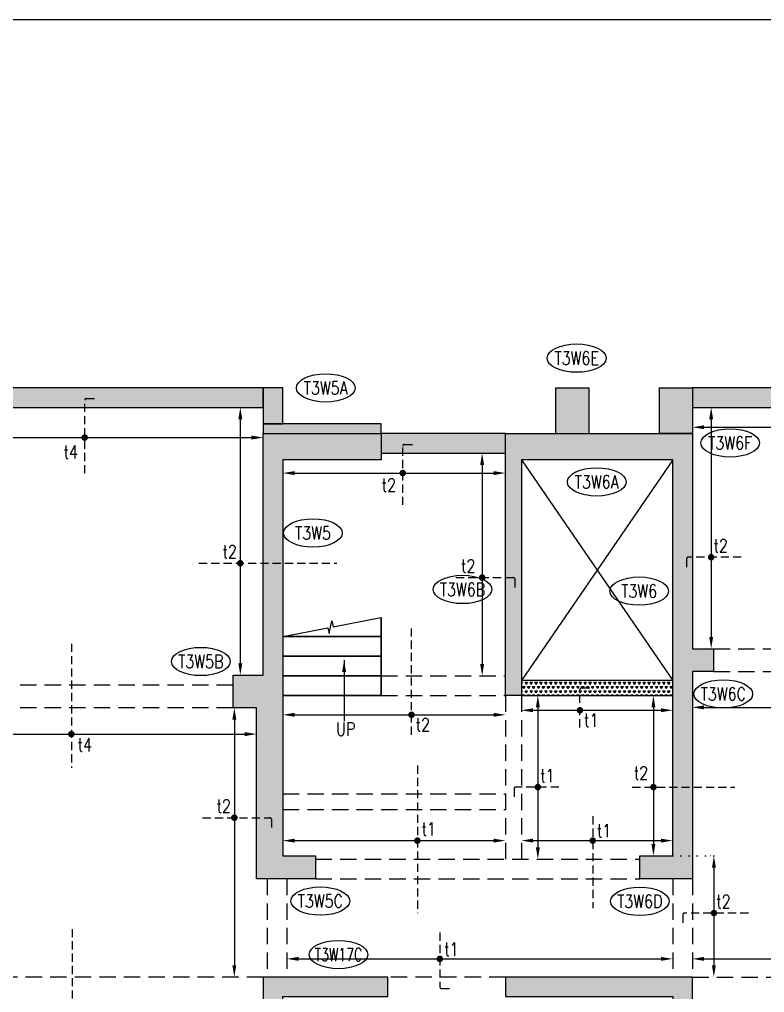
# Model space of a CAD drawing. Header units: millimetres. Extents: x 3096197 to 3311540, y 922944 to 989976.
# Drawn here: x 3123607 to 3134978, y 972550 to 987413 of the extents above; entities that cross this region are included whole.
import ezdxf
from ezdxf.enums import TextEntityAlignment as Align

# ---------------------------------------------------------------- set-up
doc = ezdxf.new("R2010")
doc.units = ezdxf.units.MM
doc.header["$LTSCALE"] = 100
doc.header["$MEASUREMENT"] = 0
for name, pattern in [('DASHED2', [0.375, 0.25, -0.125]), ('DOT', [0.25, 0, -0.25]), ('HIDDEN', [0.375, 0.25, -0.125])]:
    doc.linetypes.add(name, pattern=pattern)
for name, color, linetype in [('bar text', 3, 'Continuous'), ('BEAM', 3, 'Continuous'), ('COL', 6, 'Continuous'), ('col solid', 20, 'Continuous'), ('COL-NO TOWR-T3', 8, 'Continuous'), ('CUT', 9, 'Continuous'), ('DIM.', 11, 'Continuous'), ('DONUT', 9, 'Continuous'), ('DOTED LINE', 7, 'Continuous'), ('PODIUM COL', 6, 'Continuous'), ('RC PARDI', 2, 'Continuous'), ('RC PARDI HAT', 30, 'DASHED2'), ('REINF-RENGE', 9, 'Continuous'), ('RET. WALL', 6, 'Continuous'), ('TEXT', 3, 'Continuous'), ('TOP REINF.-Y DIR', 1, 'HIDDEN')]:
    doc.layers.add(name, color=color, linetype=linetype)
doc.layers.add('OTHER', color=7, linetype='Continuous', lineweight=30)
doc.layers.add('RET. WALL HATCH', color=40, linetype='Continuous', lineweight=15)
doc.styles.add('romance', font='romans.shx')
doc.styles.add('ROMANS', font='romans.shx', dxfattribs={"width": 0.8})
doc.styles.add('RS', font='romans.shx', dxfattribs={"width": 0.8})
doc.dimstyles.new('100T', dxfattribs={"dimtxt": 200, "dimasz": 180, "dimexe": 50, "dimexo": 50, "dimgap": 75, "dimtad": 1, "dimdec": 0, "dimzin": 0, "dimdsep": 46, "dimtxsty": 'romance', "dimcen": 0.09, "dimdle": 150, "dimclrd": 11, "dimclre": 11, "dimclrt": 2, "dimadec": 0, "dimazin": 0, "dimtfac": 1, "dimtdec": 0, "dimtofl": 0, "dimtmove": 0, "dimatfit": 3, "dimfxl": 1, "dimtolj": 1, "dimtzin": 0, "dimarcsym": 0})

# ---------------------------------------------------------------- blocks, each defined once
blk = doc.blocks.new('*D2657')
at = {"layer": 'Defpoints', "color": 0, "ltscale": 15, "transparency": 16777216}
for p in [(3122226, 981026), (3127326, 981027), (3127326, 981026)]:
    blk.add_point(p, dxfattribs=at)
at = {"layer": 'REINF-RENGE', "color": 9, "lineweight": -2, "ltscale": 15, "transparency": 16777216}
for p, q in [((3122406, 981026), (3127146, 981026)), ((3127326, 980977), (3127326, 980976))]:
    blk.add_line(p, q, dxfattribs=at)
at = {"layer": 'REINF-RENGE', "color": 9, "ltscale": 15, "transparency": 16777216}
for points in [[(3122406, 981056), (3122406, 980996), (3122226, 981026)], [(3127146, 981056), (3127146, 980996), (3127326, 981026)]]:
    blk.add_solid(points, dxfattribs=at)
blk = doc.blocks.new('*D2658')
at = {"layer": 'Defpoints', "color": 0, "ltscale": 15, "transparency": 16777216}
for p in [(3126977, 981487, 0), (3126977, 977397, -1), (3126977, 977397)]:
    blk.add_point(p, dxfattribs=at)
at = {"layer": 'REINF-RENGE', "color": 9, "lineweight": -2, "ltscale": 15, "transparency": 16777216}
for p, q in [((3126927, 981487), (3126927, 981487)), ((3126977, 981307), (3126977, 977577)), ((3127027, 977397), (3127027, 977397))]:
    blk.add_line(p, q, dxfattribs=at)
at = {"layer": 'REINF-RENGE', "color": 9, "ltscale": 15, "transparency": 16777216}
for points in [[(3126947, 981307), (3127007, 981307), (3126977, 981487)], [(3126947, 977577), (3127007, 977577), (3126977, 977397)]]:
    blk.add_solid(points, dxfattribs=at)
blk = doc.blocks.new('*D2665')
at = {"layer": 'Defpoints', "color": 0, "ltscale": 15, "transparency": 16777216}
for p in [(3122226, 976497), (3127226, 976501), (3127226, 976497)]:
    blk.add_point(p, dxfattribs=at)
at = {"layer": 'REINF-RENGE', "color": 9, "lineweight": -2, "ltscale": 15, "transparency": 16777216}
for p, q in [((3122406, 976497), (3127046, 976497)), ((3127226, 976451), (3127226, 976447))]:
    blk.add_line(p, q, dxfattribs=at)
at = {"layer": 'REINF-RENGE', "color": 9, "ltscale": 15, "transparency": 16777216}
for points in [[(3122406, 976527), (3122406, 976467), (3122226, 976497)], [(3127046, 976527), (3127046, 976467), (3127226, 976497)]]:
    blk.add_solid(points, dxfattribs=at)
blk = doc.blocks.new('*D2672')
at = {"layer": 'Defpoints', "color": 0, "ltscale": 15, "transparency": 16777216}
for p in [(3126886, 976897), (3126880, 972787, 0), (3126886, 972787)]:
    blk.add_point(p, dxfattribs=at)
at = {"layer": 'REINF-RENGE', "color": 9, "lineweight": -2, "ltscale": 15, "transparency": 16777216}
for p, q in [((3126936, 976897), (3126936, 976897)), ((3126886, 976717), (3126886, 972967)), ((3126930, 972787), (3126936, 972787))]:
    blk.add_line(p, q, dxfattribs=at)
at = {"layer": 'REINF-RENGE', "color": 9, "ltscale": 15, "transparency": 16777216}
for points in [[(3126856, 976717), (3126916, 976717), (3126886, 976897)], [(3126856, 972967), (3126916, 972967), (3126886, 972787)]]:
    blk.add_solid(points, dxfattribs=at)
blk = doc.blocks.new('*D2727')
at = {"layer": 'Defpoints', "color": 0, "ltscale": 15, "transparency": 16777216}
for p in [(3127626, 976792), (3131026, 976792), (3131026, 976792)]:
    blk.add_point(p, dxfattribs=at)
at = {"layer": 'REINF-RENGE', "color": 9, "lineweight": -2, "ltscale": 15, "transparency": 16777216}
blk.add_line((3127806, 976792), (3130846, 976792), dxfattribs=at)
at = {"layer": 'REINF-RENGE', "color": 9, "ltscale": 15, "transparency": 16777216}
for points in [[(3127806, 976822), (3127806, 976762), (3127626, 976792)], [(3130846, 976822), (3130846, 976762), (3131026, 976792)]]:
    blk.add_solid(points, dxfattribs=at)
blk = doc.blocks.new('*D2728')
at = {"layer": 'Defpoints', "color": 0, "ltscale": 15, "transparency": 16777216}
for p in [(3127626, 974870), (3131026, 974870), (3131026, 974870)]:
    blk.add_point(p, dxfattribs=at)
at = {"layer": 'REINF-RENGE', "color": 9, "lineweight": -2, "ltscale": 15, "transparency": 16777216}
for p, q in [((3127806, 974870), (3130846, 974870)), ((3131026, 974920), (3131026, 974920))]:
    blk.add_line(p, q, dxfattribs=at)
at = {"layer": 'REINF-RENGE', "color": 9, "ltscale": 15, "transparency": 16777216}
for points in [[(3127806, 974900), (3127806, 974840), (3127626, 974870)], [(3130846, 974900), (3130846, 974840), (3131026, 974870)]]:
    blk.add_solid(points, dxfattribs=at)
blk = doc.blocks.new('*D2729')
at = {"layer": 'Defpoints', "color": 0, "ltscale": 15, "transparency": 16777216}
for p in [(3131266, 976861), (3133576, 976861), (3133576, 976861)]:
    blk.add_point(p, dxfattribs=at)
at = {"layer": 'REINF-RENGE', "color": 9, "lineweight": -2, "ltscale": 15, "transparency": 16777216}
blk.add_line((3131446, 976861), (3133396, 976861), dxfattribs=at)
at = {"layer": 'REINF-RENGE', "color": 9, "ltscale": 15, "transparency": 16777216}
for points in [[(3131446, 976891), (3131446, 976831), (3131266, 976861)], [(3133396, 976891), (3133396, 976831), (3133576, 976861)]]:
    blk.add_solid(points, dxfattribs=at)
blk = doc.blocks.new('*D2730')
at = {"layer": 'Defpoints', "color": 0, "ltscale": 15, "transparency": 16777216}
for p in [(3131266, 974870), (3133576, 974870, 0), (3133576, 974870)]:
    blk.add_point(p, dxfattribs=at)
at = {"layer": 'REINF-RENGE', "color": 9, "lineweight": -2, "ltscale": 15, "transparency": 16777216}
blk.add_line((3131446, 974870), (3133396, 974870), dxfattribs=at)
at = {"layer": 'REINF-RENGE', "color": 9, "ltscale": 15, "transparency": 16777216}
for points in [[(3131446, 974900), (3131446, 974840), (3131266, 974870)], [(3133396, 974900), (3133396, 974840), (3133576, 974870)]]:
    blk.add_solid(points, dxfattribs=at)
blk = doc.blocks.new('*D2731')
at = {"layer": 'Defpoints', "color": 0, "ltscale": 15, "transparency": 16777216}
for p in [(3131518, 977087, 0), (3131518, 974587, 0), (3131518, 974587)]:
    blk.add_point(p, dxfattribs=at)
at = {"layer": 'REINF-RENGE', "color": 9, "lineweight": -2, "ltscale": 15, "transparency": 16777216}
for p, q in [((3131468, 977087), (3131468, 977087)), ((3131518, 976907), (3131518, 974767)), ((3131568, 974587), (3131568, 974587))]:
    blk.add_line(p, q, dxfattribs=at)
at = {"layer": 'REINF-RENGE', "color": 9, "ltscale": 15, "transparency": 16777216}
for points in [[(3131488, 976907), (3131548, 976907), (3131518, 977087)], [(3131488, 974767), (3131548, 974767), (3131518, 974587)]]:
    blk.add_solid(points, dxfattribs=at)
blk = doc.blocks.new('*D2732')
at = {"layer": 'Defpoints', "color": 0, "ltscale": 15, "transparency": 16777216}
for p in [(3133282, 977087, 0), (3133282, 974637, 0), (3133282, 974637)]:
    blk.add_point(p, dxfattribs=at)
at = {"layer": 'REINF-RENGE', "color": 9, "lineweight": -2, "ltscale": 15, "transparency": 16777216}
for p, q in [((3133332, 977087), (3133332, 977087)), ((3133282, 976907), (3133282, 974817)), ((3133232, 974637), (3133232, 974637))]:
    blk.add_line(p, q, dxfattribs=at)
at = {"layer": 'REINF-RENGE', "color": 9, "ltscale": 15, "transparency": 16777216}
for points in [[(3133252, 976907), (3133312, 976907), (3133282, 977087)], [(3133252, 974817), (3133312, 974817), (3133282, 974637)]]:
    blk.add_solid(points, dxfattribs=at)
blk = doc.blocks.new('*D2733')
at = {"layer": 'Defpoints', "color": 0, "ltscale": 15, "transparency": 16777216}
for p in [(3127686, 973064), (3133576, 973064), (3133576, 973064)]:
    blk.add_point(p, dxfattribs=at)
at = {"layer": 'REINF-RENGE', "color": 9, "lineweight": -2, "ltscale": 15, "transparency": 16777216}
for p, q in [((3127686, 973014), (3127686, 973014)), ((3127866, 973064), (3133396, 973064)), ((3133576, 973014), (3133576, 973014))]:
    blk.add_line(p, q, dxfattribs=at)
at = {"layer": 'REINF-RENGE', "color": 9, "ltscale": 15, "transparency": 16777216}
for points in [[(3127866, 973094), (3127866, 973034), (3127686, 973064)], [(3133396, 973094), (3133396, 973034), (3133576, 973064)]]:
    blk.add_solid(points, dxfattribs=at)
blk = doc.blocks.new('*D2711')
at = {"layer": 'Defpoints', "color": 0, "ltscale": 15, "transparency": 16777216}
for p in [(3133876, 973064), (3137076, 973064), (3137076, 973064)]:
    blk.add_point(p, dxfattribs=at)
at = {"layer": 'REINF-RENGE', "color": 9, "lineweight": -2, "ltscale": 15, "transparency": 16777216}
for p, q in [((3133876, 973014), (3133876, 973014)), ((3134056, 973064), (3136896, 973064)), ((3137076, 973014), (3137076, 973014))]:
    blk.add_line(p, q, dxfattribs=at)
at = {"layer": 'REINF-RENGE', "color": 9, "ltscale": 15, "transparency": 16777216}
for points in [[(3134056, 973094), (3134056, 973034), (3133876, 973064)], [(3136896, 973094), (3136896, 973034), (3137076, 973064)]]:
    blk.add_solid(points, dxfattribs=at)
blk = doc.blocks.new('*D2712')
at = {"layer": 'Defpoints', "color": 0, "ltscale": 15, "transparency": 16777216}
for p in [(3134163, 981487, 0), (3134163, 977802, 0), (3134163, 977802)]:
    blk.add_point(p, dxfattribs=at)
at = {"layer": 'REINF-RENGE', "color": 9, "lineweight": -2, "ltscale": 15, "transparency": 16777216}
for p, q in [((3134213, 981487), (3134213, 981487)), ((3134163, 981307), (3134163, 977982)), ((3134213, 977802), (3134213, 977802))]:
    blk.add_line(p, q, dxfattribs=at)
at = {"layer": 'REINF-RENGE', "color": 9, "ltscale": 15, "transparency": 16777216}
for points in [[(3134133, 981307), (3134193, 981307), (3134163, 981487)], [(3134133, 977982), (3134193, 977982), (3134163, 977802)]]:
    blk.add_solid(points, dxfattribs=at)
blk = doc.blocks.new('*D2715')
at = {"layer": 'Defpoints', "color": 0, "ltscale": 15, "transparency": 16777216}
for p in [(3133876, 981184), (3137076, 981184), (3137076, 981184)]:
    blk.add_point(p, dxfattribs=at)
at = {"layer": 'REINF-RENGE', "color": 9, "lineweight": -2, "ltscale": 15, "transparency": 16777216}
for p, q in [((3133876, 981134), (3133876, 981134)), ((3134056, 981184), (3136896, 981184)), ((3137076, 981134), (3137076, 981134))]:
    blk.add_line(p, q, dxfattribs=at)
at = {"layer": 'REINF-RENGE', "color": 9, "ltscale": 15, "transparency": 16777216}
for points in [[(3134056, 981214), (3134056, 981154), (3133876, 981184)], [(3136896, 981214), (3136896, 981154), (3137076, 981184)]]:
    blk.add_solid(points, dxfattribs=at)
blk = doc.blocks.new('*D2747')
at = {"layer": 'Defpoints', "color": 0, "ltscale": 15, "transparency": 16777216}
for p in [(3133876, 976905, 1), (3137076, 976905), (3137076, 976905)]:
    blk.add_point(p, dxfattribs=at)
at = {"layer": 'REINF-RENGE', "color": 9, "lineweight": -2, "ltscale": 15, "transparency": 16777216}
for p, q in [((3133876, 976955), (3133876, 976955)), ((3134056, 976905), (3136896, 976905))]:
    blk.add_line(p, q, dxfattribs=at)
at = {"layer": 'REINF-RENGE', "color": 9, "ltscale": 15, "transparency": 16777216}
for points in [[(3134056, 976935), (3134056, 976875), (3133876, 976905)], [(3136896, 976935), (3136896, 976875), (3137076, 976905)]]:
    blk.add_solid(points, dxfattribs=at)
blk = doc.blocks.new('*D2750')
at = {"layer": 'Defpoints', "color": 0, "ltscale": 15, "transparency": 16777216}
for p in [(3134206, 974637, 0), (3134205, 972787, 0), (3134205, 972787)]:
    blk.add_point(p, dxfattribs=at)
at = {"layer": 'REINF-RENGE', "color": 9, "lineweight": -2, "ltscale": 15, "transparency": 16777216}
for p, q in [((3134156, 974637), (3134155, 974637)), ((3134205, 974457), (3134205, 972967)), ((3134255, 972787), (3134255, 972787))]:
    blk.add_line(p, q, dxfattribs=at)
at = {"layer": 'REINF-RENGE', "color": 9, "ltscale": 15, "transparency": 16777216}
for points in [[(3134175, 974457), (3134235, 974457), (3134205, 974637)], [(3134175, 972967), (3134235, 972967), (3134205, 972787)]]:
    blk.add_solid(points, dxfattribs=at)
blk = doc.blocks.new('*D2785')
at = {"layer": 'Defpoints', "color": 0, "transparency": 16777216}
for p in [(3127626, 980484), (3131026, 980484), (3131026, 980484)]:
    blk.add_point(p, dxfattribs=at)
at = {"layer": 'REINF-RENGE', "color": 9, "lineweight": -2, "ltscale": 15, "transparency": 16777216}
for p, q in [((3127626, 980434), (3127626, 980434)), ((3127806, 980484), (3130846, 980484)), ((3131026, 980434), (3131026, 980434))]:
    blk.add_line(p, q, dxfattribs=at)
at = {"layer": 'REINF-RENGE', "color": 9, "transparency": 16777216}
for points in [[(3127806, 980514), (3127806, 980454), (3127626, 980484)], [(3130846, 980454), (3130846, 980514), (3131026, 980484)]]:
    blk.add_solid(points, dxfattribs=at)
blk = doc.blocks.new('*D2786')
at = {"layer": 'Defpoints', "color": 0, "transparency": 16777216}
for p in [(3130668, 980787), (3130668, 977387), (3130668, 977387)]:
    blk.add_point(p, dxfattribs=at)
at = {"layer": 'REINF-RENGE', "color": 9, "lineweight": -2, "ltscale": 15, "transparency": 16777216}
for p, q in [((3130718, 980787), (3130718, 980787)), ((3130668, 980607), (3130668, 977567)), ((3130618, 977387), (3130618, 977387))]:
    blk.add_line(p, q, dxfattribs=at)
at = {"layer": 'REINF-RENGE', "color": 9, "transparency": 16777216}
for points in [[(3130698, 980607), (3130638, 980607), (3130668, 980787)], [(3130638, 977567), (3130698, 977567), (3130668, 977387)]]:
    blk.add_solid(points, dxfattribs=at)
blk = doc.blocks.new('A$C08c7907b')
at = {"layer": 'COL-NO TOWR-T3', "color": 8}
blk.add_ellipse((-503, 194, 0), major_axis=(448, 0), ratio=0.482829, dxfattribs=at)
at = {"layer": 'COL-NO TOWR-T3', "color": 3, "style": 'ROMANS', "width": 0.8}
blk.add_attdef('12345', text='', height=200, dxfattribs=at).set_placement((-503, 194, 0), align=Align.MIDDLE_CENTER)
blk = doc.blocks.new('T3 TUMMY BASE')
at = {"layer": 'col solid'}
h = blk.add_hatch(color=8, dxfattribs=at)
h.dxf.hatch_style = 1
h.paths.add_polyline_path([(3131794, 981086), (3131794, 981787), (3132294, 981787), (3132294, 981086)])
h = blk.add_hatch(color=8, dxfattribs=at)
h.dxf.hatch_style = 1
h.paths.add_polyline_path([(3133376, 981087), (3133376, 981787), (3133876, 981787), (3133876, 981087), (3133576, 981087), (3133576, 981087)])
h = blk.add_hatch(color=8, dxfattribs=at)
h.dxf.hatch_style = 1
h.paths.add_polyline_path([(3127326, 981088), (3129126, 981088), (3129126, 981237), (3127326, 981237)])
h = blk.add_hatch(color=8, dxfattribs=at)
h.dxf.hatch_style = 1
h.paths.add_polyline_path([(3126866, 977397), (3127326, 977397), (3127326, 981087), (3129126, 981087), (3129126, 980687), (3127626, 980687), (3127626, 974637), (3128126, 974637), (3128126, 974287), (3127226, 974287), (3127226, 976897), (3126866, 976897)])
h = blk.add_hatch(color=8, dxfattribs=at)
h.dxf.hatch_style = 1
h.paths.add_polyline_path([(3133576, 974637), (3133576, 980687), (3131266, 980687), (3131266, 977087), (3131026, 977087), (3131026, 980687), (3131026, 980687), (3131026, 981087), (3133876, 981087), (3133876, 977802), (3134201, 977802), (3134201, 977452), (3133876, 977452), (3133876, 974287), (3133076, 974287), (3133076, 974637)])
h = blk.add_hatch(color=8, dxfattribs=at)
h.dxf.hatch_style = 1
h.paths.add_polyline_path([(3129226, 967147), (3129226, 970197), (3127626, 970197), (3127626, 972487), (3129226, 972487), (3129226, 972787), (3127326, 972787), (3127326, 970197), (3124251, 970197), (3124251, 969847), (3128926, 969847), (3128926, 967147)])
h = blk.add_hatch(color=8, dxfattribs=at)
h.dxf.hatch_style = 1
h.paths.add_polyline_path([(3133876, 970142), (3133876, 972787), (3131026, 972787), (3131026, 972487), (3133576, 972487), (3133576, 967447), (3131026, 967447), (3131026, 967147), (3133876, 967147), (3133876, 969792), (3137026, 969792), (3137026, 970142)])
at = {"layer": 'RC PARDI HAT', "linetype": 'ByBlock'}
h = blk.add_hatch(dxfattribs=at)
h.set_pattern_fill('TRIANG', color=8, scale=200)
h.set_pattern_definition([(60, (538742.31, 476477.536), (-37.5, 64.9519052), [37.5, -37.5]), (120, (538742.31, 476477.536), (-75, 4e-08), [37.5, -37.5]), (0, (538723.56, 476510.01), (37.5, 64.9519052), [37.5, -37.5])])
h.paths.add_polyline_path([(3133576, 977087), (3133576, 977317), (3131266, 977317), (3131266, 977087)])
at = {"layer": 'RET. WALL HATCH'}
h = blk.add_hatch(color=8, dxfattribs=at)
h.dxf.hatch_style = 1
h.paths.add_polyline_path([(3127326, 981787), (3116111, 981787), (3116111, 981487), (3127326, 981487)])
h = blk.add_hatch(color=8, dxfattribs=at)
h.dxf.hatch_style = 1
h.paths.add_polyline_path([(3127326, 981787), (3127326, 981237), (3127626, 981237), (3127626, 981787)])
h = blk.add_hatch(color=8, dxfattribs=at)
h.dxf.hatch_style = 1
h.paths.add_polyline_path([(3149521, 981787), (3133876, 981787), (3133876, 981487), (3149521, 981487)])
h = blk.add_hatch(color=8, dxfattribs=at)
h.dxf.hatch_style = 1
h.paths.add_polyline_path([(3131026, 981087), (3129126, 981087), (3129126, 980787), (3131026, 980787)])
at = {"layer": 'BEAM', "color": 8, "linetype": 'HIDDEN', "ltscale": 10}
for p, q in [((3134201, 977802, 0), (3136751, 977802, 0)), ((3127626, 977387, 0), (3131026, 977387)), ((3134201, 977452, 0), (3136751, 977452, 0)), ((3126866, 977247, 0), (3122686, 977247, 0)), ((3127626, 977087, 0), (3131026, 977087)), ((3131026, 977087), (3131026, 974587)), ((3131266, 977087), (3131266, 974587)), ((3126866, 976897, 0), (3122686, 976897, 0)), ((3127626, 975587), (3131026, 975587)), ((3127626, 975347), (3131026, 975347)), ((3128126, 974587), (3133076, 974587)), ((3127387, 974287), (3127386, 972787)), ((3127687, 974287), (3127686, 972787)), ((3128126, 974287), (3133076, 974287)), ((3133576, 974287, 0), (3133576, 972787, 0)), ((3133876, 974287, 0), (3133876, 972787, 0)), ((3127326, 972787), (3122226, 972787, 0)), ((3131026, 972787, 0), (3129226, 972787, 0)), ((3133876, 972787, 0), (3139326, 972787, 0))]:
    blk.add_line(p, q, dxfattribs=at)
at = {"layer": 'COL', "color": 8, "elevation": 0}
for points in [[(3131794, 981086), (3131794, 981787), (3132294, 981787), (3132294, 981086)], [(3133376, 981087), (3133376, 981787), (3133876, 981787), (3133876, 981087), (3133576, 981087), (3133576, 981087)], [(3127326, 981088), (3129126, 981088), (3129126, 981237), (3127326, 981237)], [(3126866, 977397), (3127326, 977397), (3127326, 981087), (3129126, 981087), (3129126, 980687), (3127626, 980687), (3127626, 974637), (3128126, 974637), (3128126, 974287), (3127226, 974287), (3127226, 976897), (3126866, 976897)], [(3133576, 974637), (3133576, 980687), (3131266, 980687), (3131266, 977087), (3131026, 977087), (3131026, 980687), (3131026, 980687), (3131026, 981087), (3133876, 981087), (3133876, 977802), (3134201, 977802), (3134201, 977452), (3133876, 977452), (3133876, 974287), (3133076, 974287), (3133076, 974637)]]:
    blk.add_lwpolyline(points, close=True, dxfattribs=at)
at = {"layer": 'COL', "color": 8}
for points in [[(3129226, 967147), (3129226, 970197), (3127626, 970197), (3127626, 972487), (3129226, 972487), (3129226, 972787), (3127326, 972787), (3127326, 970197), (3124251, 970197), (3124251, 969847), (3128926, 969847), (3128926, 967147)], [(3133876, 970142), (3133876, 972787), (3131026, 972787), (3131026, 972487), (3133576, 972487), (3133576, 967447), (3131026, 967447), (3131026, 967147), (3133876, 967147), (3133876, 969792), (3137026, 969792), (3137026, 970142)]]:
    blk.add_lwpolyline(points, close=True, dxfattribs=at)
at = {"layer": 'CUT', "color": 8}
for p, q in [((3131266, 980687, 0), (3133576, 977317, 0)), ((3133576, 980687, 0), (3131266, 977317, 0))]:
    blk.add_line(p, q, dxfattribs=at)
at = {"layer": 'CUT', "color": 8, "elevation": 0}
blk.add_lwpolyline([(3127627, 977987), (3128314, 978121), (3128331, 978033), (3128376, 978225), (3128393, 978136), (3129124, 978279)], dxfattribs=at)
at = {"layer": 'OTHER', "color": 8}
for p, q in [((3129126, 977987, 0), (3127627, 977987, 0)), ((3129126, 977687, 0), (3127626, 977687, 0)), ((3129126, 977387, 0), (3127626, 977387, 0)), ((3129126, 977087, 0), (3127626, 977087, 0))]:
    blk.add_line(p, q, dxfattribs=at)
at = {"layer": 'OTHER', "color": 8, "elevation": 0}
blk.add_lwpolyline([(3129126, 978279), (3129126, 977087)], dxfattribs=at)
at = {"layer": 'PODIUM COL', "color": 8, "elevation": 0}
blk.add_lwpolyline([(3127326, 981787), (3127326, 981237), (3127626, 981237), (3127626, 981787)], close=True, dxfattribs=at)
at = {"layer": 'RC PARDI', "color": 8, "linetype": 'ByBlock', "elevation": 0}
blk.add_lwpolyline([(3133576, 977087), (3133576, 977317), (3131266, 977317), (3131266, 977087)], close=True, dxfattribs=at)
at = {"layer": 'RET. WALL', "color": 8, "elevation": 0}
for points in [[(3127326, 981787), (3116111, 981787), (3116111, 981487), (3127326, 981487)], [(3127326, 981787), (3127326, 981237), (3127626, 981237), (3127626, 981787)], [(3149521, 981787), (3133876, 981787), (3133876, 981487), (3149521, 981487)], [(3131026, 981087), (3129126, 981087), (3129126, 980787), (3131026, 980787)]]:
    blk.add_lwpolyline(points, close=True, dxfattribs=at)
at = {"layer": 'TEXT', "color": 8, "ltscale": 50, "style": 'ROMANS', "width": 0.8}
blk.add_text('UP', height=200, dxfattribs=at).set_placement((3128440, 976573, 1), align=Align.MIDDLE_LEFT)
at = {"layer": 'DIM.', "color": 8}
blk.add_leader([(3128561, 977628, 1), (3128561, 976694, 1)], dimstyle='100T', override={"dimgap": 75, "dimtad": 0}, dxfattribs=at)

msp = doc.modelspace()

# ---------------------------------------------------------------- linework, layer by layer
at = {"layer": 'DONUT', "const_width": 50}
for points, elevation in [([(3124601.6, 981001.5, 1), (3124601.6, 981051.5, 1)], 0.7), ([(3129456.8, 980459.3, 1), (3129456.8, 980509.3, 1)], -0.3), ([(3134188.3, 979198.6, -1), (3134138.3, 979198.6, -1)], -1.5), ([(3126951.7, 979106.7, 1), (3127001.7, 979106.7, 1)], 0.7), ([(3130643, 978887.2, 1), (3130693, 978887.2, 1)], -2.1), ([(3129589.7, 976767.1, 1), (3129589.7, 976817.1, 1)], 0.7), ([(3132160.1, 976835.7, 1), (3132160.1, 976885.7, 1)], 0.7), ([(3124398.3, 976522.4, -1), (3124398.3, 976472.4, -1)], 0.7), ([(3131542.8, 975687.1, -1), (3131492.8, 975687.1, -1)], 1.7), ([(3133257.3, 975687.1, 1), (3133307.3, 975687.1, 1)], -0.5), ([(3126861.2, 975220.3, 1), (3126911.2, 975220.3, 1)], 0.7), ([(3129679.3, 974895.3, -1), (3129679.3, 974845.3, -1)], 0.3), ([(3132355.7, 974895.2, -1), (3132355.7, 974845.2, -1)], 0.5), ([(3134230.5, 973763.6, -1), (3134180.5, 973763.6, -1)], -0.5), ([(3130022, 973088.8, -1), (3130022, 973038.8, -1)], 1.2)]:
    msp.add_lwpolyline(points, format="xyb", close=True, dxfattribs=dict(at, elevation=elevation))
at = {"layer": 'DOTED LINE', "linetype": 'DOT', "ltscale": 5}
msp.add_line((3133576.3, 974637.2, -0.3), (3134366.9, 974637.2, -0.3), dxfattribs=at)
at = {"layer": 'RET. WALL'}
msp.add_lwpolyline([(3096196.7, 987412.6), (3164806.8, 987412.6), (3164806.8, 930706.9), (3096196.7, 930706.9)], close=True, dxfattribs=at)
at = {"layer": 'TOP REINF.-Y DIR', "ltscale": 5}
for points, elevation in [([(3124601.6, 980480.8), (3124601.6, 981596.1, -0.4142136), (3124626.6, 981621.1), (3124751.6, 981621.1)], 0.7), ([(3129456.8, 979997.3), (3129456.8, 980896.1, -0.4142136), (3129481.8, 980921.1), (3129606.8, 980921.1)], -0.3), ([(3134622.5, 979198.6), (3133812.1, 979198.6, 0.4142136), (3133787.1, 979173.6), (3133787.1, 979048.6)], -1.5), ([(3130268.2, 978887.2), (3131143.6, 978887.2, -0.4142136), (3131168.6, 978862.2), (3131168.6, 978737.2)], -2.1), ([(3132160.1, 976597.7), (3132160.1, 977176.5, -0.4142136), (3132185.1, 977201.5), (3132310.1, 977201.5)], 0.7), ([(3131839.5, 975687.1), (3131179.3, 975687.1, 0.4142136), (3131154.3, 975662.1), (3131154.3, 975537.1)], 1.7), ([(3126401.2, 975220.3), (3127426.6, 975220.3, -0.4142136), (3127451.6, 975195.3), (3127451.6, 975070.3)], 0.7), ([(3134730.6, 973763.6), (3133754.5, 973763.6, 0.4142136), (3133729.5, 973738.6), (3133729.5, 973613.6)], -0.5), ([(3130022, 973464.8), (3130022, 972636, 0.4142136), (3130047, 972611), (3130172, 972611)], 1.2)]:
    msp.add_lwpolyline(points, format="xyb", dxfattribs=dict(at, elevation=elevation))
for points, elevation in [([(3126345.7, 979106.7), (3128450, 979106.7)], 0.7), ([(3129589.7, 976487.4), (3129589.7, 978140.9)], 0.7), ([(3124398.3, 977876.6), (3124398.3, 975980)], 0.7), ([(3129679.3, 976016.2), (3129679.3, 973764.6)], 0.7), ([(3132959.8, 975687.1), (3134526.6, 975687.1)], -0.5), ([(3132355.7, 975241.8), (3132355.7, 973839.1)], 0.5), ([(3124408.8, 973519.7), (3124408.8, 971638.1)], 0.7)]:
    msp.add_lwpolyline(points, dxfattribs=dict(at, elevation=elevation))

# ---------------------------------------------------------------- block references
msp.add_blockref('T3 TUMMY BASE', (0, 0))
at = {"layer": 'COL-NO TOWR-T3'}
for p, values in [((3132613.5, 982045.3, -0.1), {'12345': 'T3W6E'}), ((3128783.7, 981590.8, 0.3), {'12345': 'T3W5A'}), ((3134957, 980750.3, 0), {'12345': 'T3W6F'}), ((3132919.6, 980155.5, 0), {'12345': 'T3W6A'}), ((3128588.3, 979375.3, 0), {'12345': 'T3W5'}), ((3130870.9, 978512.3, 0), {'12345': 'T3W6B'}), ((3133567.7, 978487.6, 0), {'12345': 'T3W6'}), ((3126876.7, 977412, 0.3), {'12345': 'T3W5B'}), ((3134851.5, 976916.7, 0), {'12345': 'T3W6C'}), ((3128701, 973753, 0), {'12345': 'T3W5C'}), ((3133576.9, 973749.1, 0), {'12345': 'T3W6D'})]:
    msp.add_blockref('A$C08c7907b', p, dxfattribs=at).add_auto_attribs(values)
ref = msp.add_blockref('A$C08c7907b', (3128979.1, 972935.5, 0), dxfattribs=at)
ref.add_attrib('12345', 'T3W17C', dxfattribs={"color": 3, "height": 200, "style": 'ROMANS', "width": 0.7}).set_placement((3128476, 973129.4), align=Align.MIDDLE_CENTER)

# ---------------------------------------------------------------- texts
at = {"layer": 'bar text', "color": 3, "style": 'RS', "width": 0.8}
for s, p in [('t4', (3124279.1, 980706.7, 0.7)), ('t2', (3129134.3, 980200.3, -0.3)), ('t2', (3134198.9, 979275.5, -1)), ('t2', (3126704.9, 979183.6, 1.2)), ('t2', (3130345.4, 978964.1, -1.7)), ('t1', (3132223.6, 976609.9, 0.7)), ('t2', (3129653.2, 976541.3, 0.7)), ('t4', (3124495.1, 976233.7, 0.7)), ('t1', (3131553.3, 975764, 2.1)), ('t2', (3132982.3, 975802.2, -0.1)), ('t2', (3126614.5, 975297.2, 1.2)), ('t1', (3129742.8, 974949.1, 0.7)), ('t1', (3132419.2, 974921.1, 0.5)), ('t2', (3134241.1, 973840.4, -0.1)), ('t1', (3130089.1, 973112.9, 1.2))]:
    msp.add_text(s, height=200, dxfattribs=at).set_placement(p)

# ---------------------------------------------------------------- dimensions: what is measured, and where the dimension line sits
at = {"layer": 'REINF-RENGE', "ltscale": 15}
for base, p1, p2, angle, picture, middle in [((3126976.7, 977397.2, 0.3), (3126976.7, 981486.5, 0.7), (3126976.7, 977397.2, -0.3), 90, '*D2658', (3126976.7, 979441.9, 0.3)), ((3134163.3, 977802.2, -1.9), (3134163.3, 981487, -1.5), (3134163.3, 977802.2, -1.5), 90, '*D2712', (3134163.3, 979644.6, -1.9)), ((3137076.4, 981184.2, -0.3), (3133876.4, 981184.3, -0.3), (3137076.4, 981184.3, -0.3), 180, '*D2715', (3135476.4, 981184.2, -0.3)), ((3127326.3, 981026.5, 0), (3122226.3, 981026.5, 0), (3127326.3, 981026.5, 0), 180, '*D2657', (3124776.3, 981026.5, 0)), ((3130668, 977387.4, -2.6), (3130667.9, 980787.3, -2.6), (3130668, 977387.4, -2.1), 90, '*D2786', (3130668, 979087.4, -2.6)), ((3131026.3, 980484.3, -0.7), (3127626.3, 980484.3, -0.7), (3131026.3, 980484.3, -0.7), 180, '*D2785', (3129326.3, 980484.3, -0.7)), ((3131517.8, 974587.2, -0.3), (3131518.2, 977087.2, 0.2), (3131517.7, 974587.2, 0.2), 90, '*D2731', (3131517.8, 975837.2, -0.3)), ((3133282.3, 974637.2, -0.7), (3133281.9, 977087.2, -0.3), (3133282.4, 974637.2, -0.3), 90, '*D2732', (3133282.3, 975862.2, -0.7)), ((3137076.4, 976905.3, -1), (3133876.4, 976905.3, -0.3), (3137076.4, 976905.3, -1), 180, '*D2747', (3135476.4, 976905.3, -1)), ((3126886.2, 972787.1, 0.3), (3126886.2, 976897.2, 0.3), (3126879.6, 972787.1, 0.7), 90, '*D2672', (3126886.2, 974842.1, 0.3)), ((3131026.3, 976792.1, -0.3), (3127626.3, 976792.1, -0.3), (3131026.3, 976792.1, -0.3), 180, '*D2727', (3129326.3, 976792.1, -0.3)), ((3133576.3, 976860.7, -0.3), (3131266.3, 976860.7, -0.3), (3133576.3, 976860.7, -0.3), 180, '*D2729', (3132421.3, 976860.7, -0.3)), ((3127226.3, 976497.4, -0.3), (3122226.3, 976497.4, -0.3), (3127226.3, 976501.3, -0.3), 180, '*D2665', (3124726.3, 976497.4, -0.3)), ((3131026.3, 974870.3, 0.3), (3127626.3, 974870.3, 0.3), (3131026.3, 974870.3, 0.3), 180, '*D2728', (3129326.3, 974870.3, 0.3)), ((3133576.3, 974870.3), (3131266.3, 974870.3), (3133576.3, 974870.3, -0.3), 180, '*D2730', (3132421.3, 974870.3)), ((3134205.5, 972787.1, -1), (3134205.6, 974637.2, -0.5), (3134205.4, 972787.1, -0.5), 90, '*D2750', (3134205.5, 973712.1, -1)), ((3133576.4, 973063.8, 0.7), (3127686.4, 973063.8, 0.7), (3133576.4, 973063.8, 0.7), 180, '*D2733', (3130631.4, 973063.8, 0.7)), ((3137076.3, 973063.8, 0.7), (3133876.4, 973063.8, 0.7), (3137076.3, 973063.8, 0.7), 180, '*D2711', (3135476.4, 973063.8, 0.7))]:
    dim = msp.add_linear_dim(base=base, p1=p1, p2=p2, angle=angle, text=' ', dimstyle='100T', override={"dimclrd": 9, "dimclre": 9}, dxfattribs=at)
    dim.commit()
    dim.dimension.update_dxf_attribs({"geometry": picture, "text_midpoint": middle})

doc.saveas('drawing.dxf')
